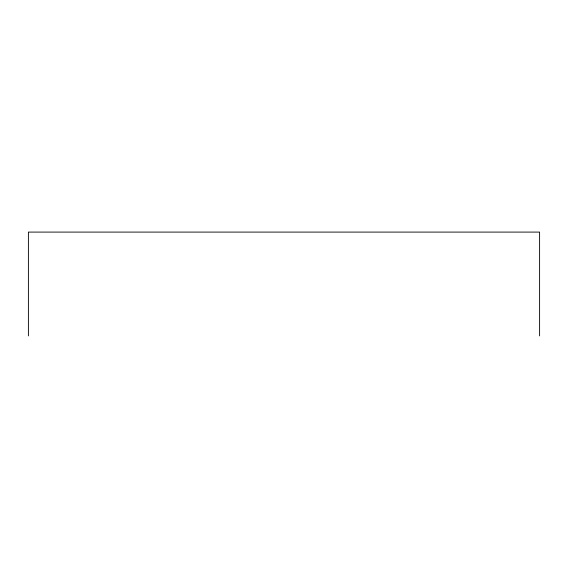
<?xml version="1.0" encoding="UTF-8"?>
<svg xmlns="http://www.w3.org/2000/svg" width="568" height="568" viewBox="0 0 568 568"><rect width="100%" height="100%" fill="white"/><g stroke="black" fill="none" stroke-linecap="round" stroke-linejoin="round"><path stroke-width="0.85" d="M539.6 335.908L539.6 232.092L28.4 232.092L28.4 335.908"/></g></svg>
